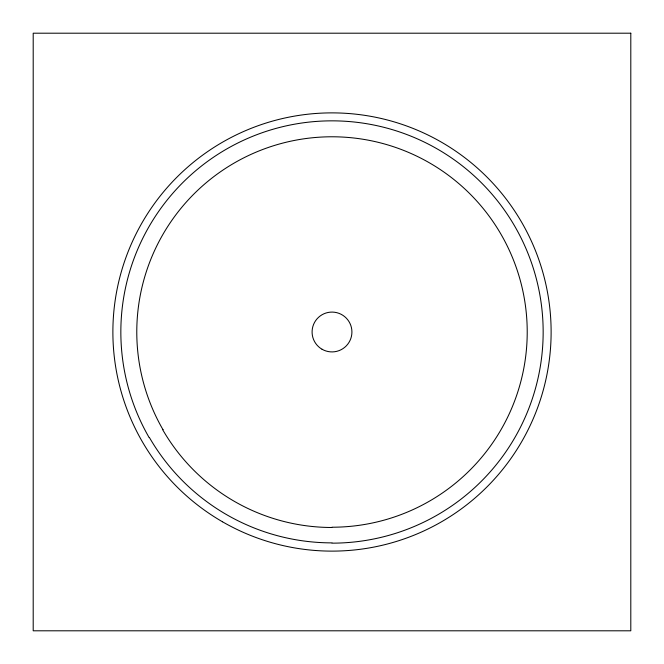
<?xml version="1.0" encoding="UTF-8"?>
<svg xmlns="http://www.w3.org/2000/svg" width="664" height="664" viewBox="0 0 664 664"><rect width="100%" height="100%" fill="white"/><g stroke="black" fill="none" stroke-linecap="round" stroke-linejoin="round"><path stroke-width="1" d="M149.375 437.443L149.134 437.576A211.152 211.152 0 0 1 259.782 133.58A211.152 211.152 0 0 1 539.948 295.331A211.152 211.152 0 0 1 332 543.152L332 542.878A210.878 210.878 0 0 1 149.375 437.443M162.937 429.608L162.705 429.741A195.49 195.49 0 0 0 332 527.49L332 527.216A195.216 195.216 0 0 0 524.253 298.103A195.216 195.216 0 0 0 265.235 148.553A195.216 195.216 0 0 0 162.937 429.608M630.8 33.2L33.2 33.2L33.2 630.8L630.8 630.8L630.8 33.2M222.44 521.763A219.12 219.12 0 0 0 551.12 332A219.12 219.12 0 0 0 222.44 142.237A219.12 219.12 0 0 0 222.44 521.763M322.04 349.247A19.92 19.92 0 0 0 351.92 332A19.92 19.92 0 0 0 322.04 314.753A19.92 19.92 0 0 0 322.04 349.247"/></g></svg>
